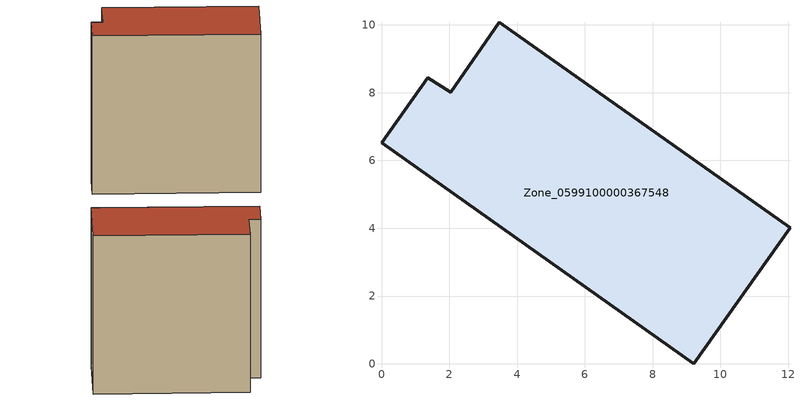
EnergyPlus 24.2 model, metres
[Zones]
Zone_0599100000367548
 floor ground (C_G): 9.21,0 0,6.52 1.36,8.44 2.04,8.01 3.48,10.08 12.06,4.02 z3.67
 wall outside (C_F): 2.04,8.01 1.36,8.44 0,6.52 9.21,0 12.06,4.02 3.48,10.08 2.04,8.01 z3.67:15.12
 roof outside (C_R): 12.06,4.02 3.48,10.08 2.04,8.01 1.36,8.44 0,6.52 9.21,0 z15.12
[BUILDING]
Pand.0599100000367548: North Axis=0; Terrain=City; Loads Convergence Tolerance Value=0.04; Temperature Convergence Tolerance Value=0.4; Solar Distribution=FullExterior; Maximum Number of Warmup Days=25; Minimum Number of Warmup Days=1
[Site:Location]
Rotterdam.The.Hague.AP_ZH_NLD Design_Conditions: Latitude=51.96; Longitude=4.45; Time Zone=1; Elevation=-4.5
[SITE:GROUNDTEMPERATURE:BUILDINGSURFACE]
18, 18, 18, 18, 18, 18, 18, 18, 18, 18, 18, 18
[MATERIAL] Thermal Absorptance=0.9; Solar Absorptance=0.7; Visible Absorptance=0.7
Name | Roughness | Thickness | Conductivity | Density | Specific Heat
G.TI.1992-2005 | MediumSmooth | 0.15 | 0.06 | 540 | 1210
F.TI.1992-2005 | Rough | 0.3 | 0.12 | 1920 | 840
R.TI.1992-2005 | MediumRough | 0.2 | 0.08 | 1500 | 1000
[CONSTRUCTION]
C_G: G.TI.1992-2005
C_F: F.TI.1992-2005
C_R: R.TI.1992-2005
[ZONE]
Zone_0599100000367548: Type=1; Multiplier=1; Ceiling Height=Autocalculate; Volume=Autocalculate; Floor Area=autocalculate; Part of Total Floor Area=Yes
[ZONEINFILTRATION:DESIGNFLOWRATE]
Infil_Zone_0599100000367548: Zone or ZoneList or Space or SpaceList=Zone_0599100000367548; Schedule=AlwaysOn; Design Flow Rate Calculation Method=Flow/Area; Flow Rate per Floor Area=0.0015; Constant Term Coefficient=1; Temperature Term Coefficient=0; Velocity Term Coefficient=0; Velocity Squared Term Coefficient=0
[HVACTEMPLATE:ZONE:IDEALLOADSAIRSYSTEM]
Zone_0599100000367548: Maximum Heating Supply Air Temperature=50; Minimum Cooling Supply Air Temperature=13; Maximum Heating Supply Air Humidity Ratio=0.0156; Minimum Cooling Supply Air Humidity Ratio=0.0077; Heating Limit=NoLimit; Cooling Limit=NoLimit; Dehumidification Control Type=ConstantSensibleHeatRatio; Cooling Sensible Heat Ratio=0.7; Dehumidification Setpoint=60; Humidification Control Type=None; Humidification Setpoint=30; Outdoor Air Method=None; Outdoor Air Flow Rate per Person=0.00944; Outdoor Air Flow Rate per Zone Floor Area=0; Outdoor Air Flow Rate per Zone=0; Demand Controlled Ventilation Type=None; Outdoor Air Economizer Type=NoEconomizer; Heat Recovery Type=None; Sensible Heat Recovery Effectiveness=0.7; Latent Heat Recovery Effectiveness=0.65
[ZONECONTROL:THERMOSTAT]
ThermostatControl_Zone_0599100000367548: Zone or ZoneList=Zone_0599100000367548; Control Type Schedule=DualSetpointControlType; Control 1=Thermostat_Zone_0599100000367548; Temperature Difference Between Cutout And Setpoint=0
[THERMOSTATSETPOINT:DUALSETPOINT]
Thermostat_Zone_0599100000367548: Heating Setpoint Temperature Schedule=HeatingSetpoint_Zone_0599100000367548; Cooling Setpoint Temperature Schedule=CoolingSetpoint_Zone_0599100000367548
[SCHEDULE:COMPACT]
HeatingSetpoint_Zone_0599100000367548: Through: 12/31, For: AllDays, Until: 24:00, 21
CoolingSetpoint_Zone_0599100000367548: Through: 12/31, For: AllDays, Until: 24:00, 24
DualSetpointControlType: Through: 12/31, For: AllDays, Until: 24:00, 4
AlwaysOn: Through: 12/31, For: AllDays, Until: 24:00, 1
